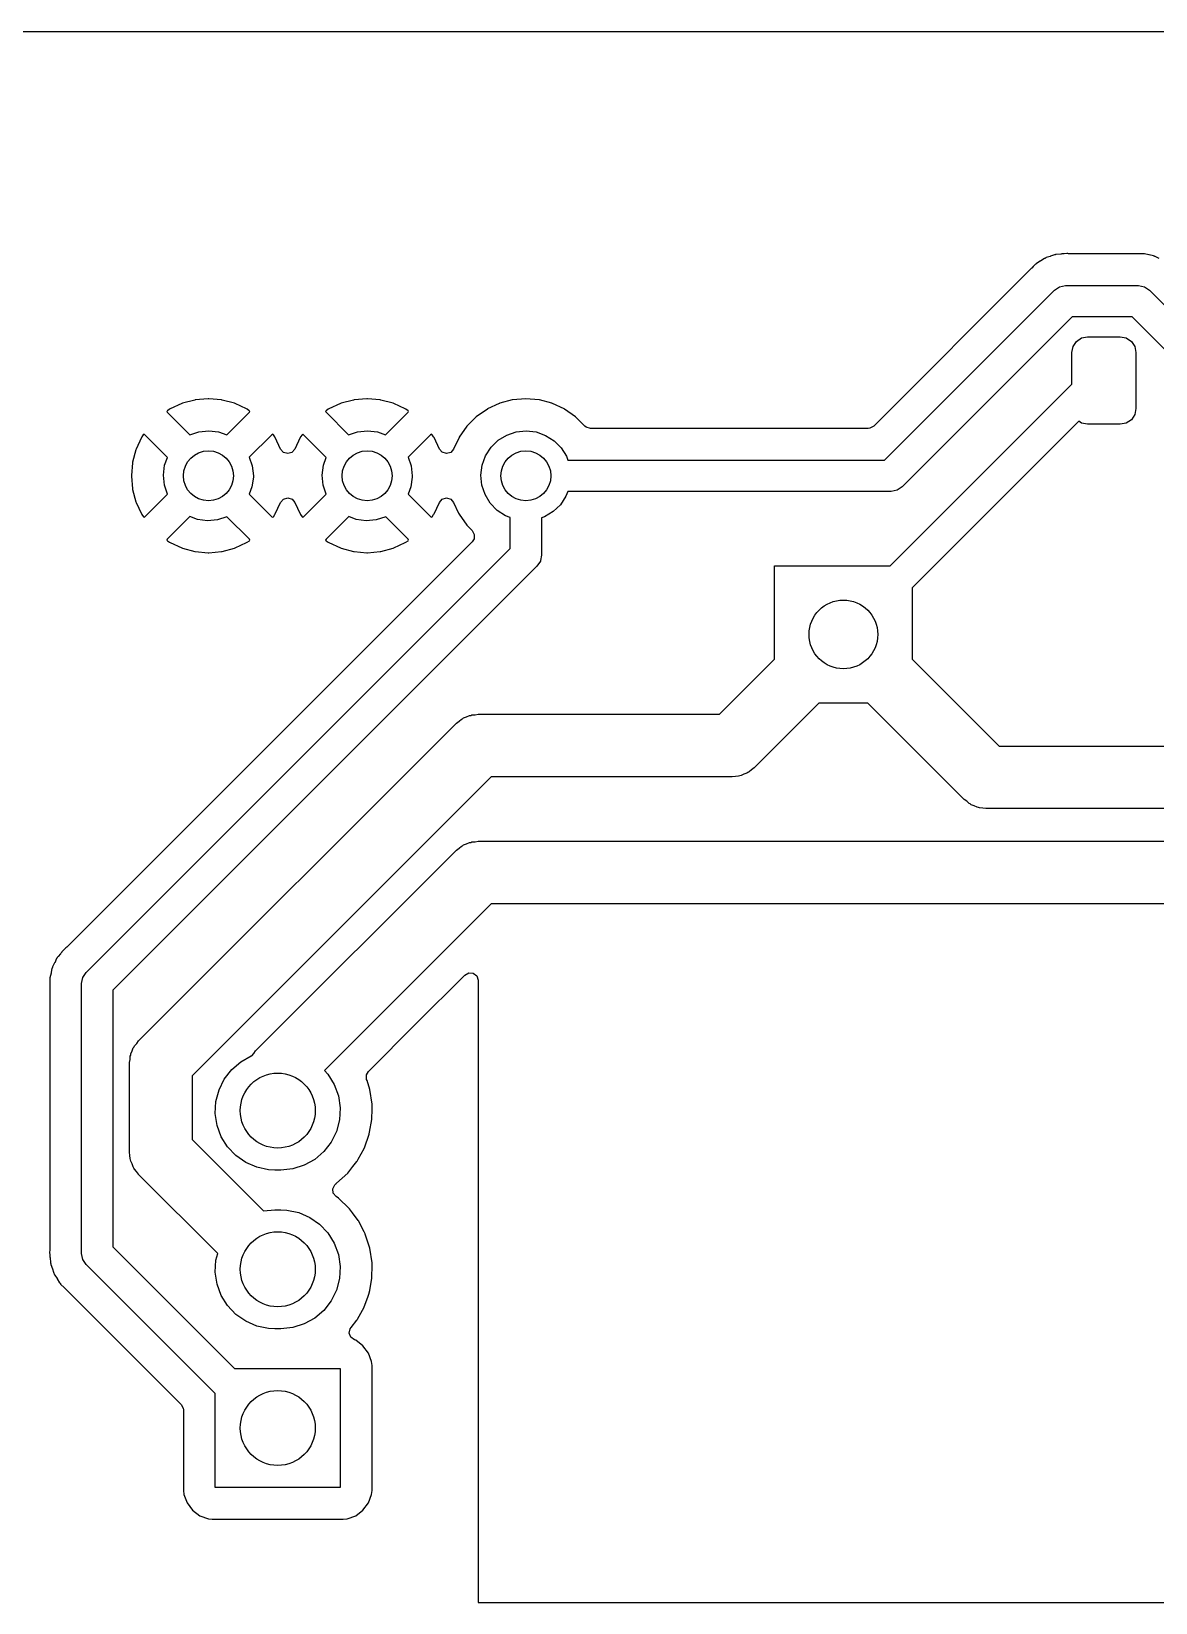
# Model space of a CAD drawing. Extents: x 64 to 233, y -134 to -59.
# Drawn here: x 100.04 to 118.02, y -84.07 to -58.93 of the extents above; entities that cross this region are included whole.
import ezdxf

# ---------------------------------------------------------------- set-up
doc = ezdxf.new("R2010")
doc.units = 0
doc.layers.add('BLACK', color=7, linetype='CONTINUOUS')

msp = doc.modelspace()

# ---------------------------------------------------------------- linework, layer by layer
at = {"layer": 'BLACK', "linetype": 'CONTINUOUS'}
for p, q in [((64.1345, -58.9285), (233.045, -58.9285)), ((116.179, -62.6055), (116.117, -62.6434)), ((116.183, -62.6032), (116.179, -62.6055)), ((116.238, -62.5672), (116.183, -62.6032)), ((116.244, -62.5632), (116.238, -62.5672)), ((116.238, -62.5672), (116.238, -62.5672)), ((116.251, -62.5607), (116.244, -62.5632)), ((116.256, -62.558), (116.251, -62.5607)), ((116.262, -62.5554), (116.256, -62.558)), ((116.268, -62.5516), (116.262, -62.5554)), ((116.275, -62.5494), (116.268, -62.5516)), ((116.338, -62.5292), (116.275, -62.5494)), ((116.275, -62.5494), (116.275, -62.5494)), ((116.342, -62.5277), (116.338, -62.5292)), ((116.41, -62.5028), (116.342, -62.5277)), ((116.418, -62.502), (116.41, -62.5028)), ((116.423, -62.5006), (116.418, -62.502)), ((116.429, -62.4994), (116.423, -62.5006)), ((116.436, -62.4971), (116.429, -62.4994)), ((116.509, -62.4912), (116.436, -62.4971)), ((116.513, -62.4908), (116.509, -62.4912)), ((116.525, -62.4894), (116.513, -62.4908)), ((116.538, -62.4879), (116.525, -62.4894)), ((116.542, -62.4875), (116.538, -62.4879)), ((116.538, -62.4879), (116.538, -62.4879)), ((116.55, -62.4875), (116.542, -62.4875)), ((116.56, -62.4871), (116.55, -62.4875)), ((116.605, -62.4834), (116.56, -62.4871)), ((116.613, -62.4828), (116.605, -62.4834)), ((116.605, -62.4834), (116.605, -62.4834)), ((116.62, -62.4839), (116.613, -62.4828)), ((116.634, -62.4861), (116.62, -62.4839)), ((116.62, -62.4839), (116.62, -62.4839)), ((116.653, -62.4875), (116.634, -62.4861)), ((117.74, -62.4875), (116.653, -62.4875)), ((117.743, -62.4875), (117.74, -62.4875)), ((117.757, -62.4871), (117.743, -62.4875)), ((117.82, -62.4854), (117.757, -62.4871)), ((117.828, -62.4869), (117.82, -62.4854)), ((117.832, -62.4872), (117.828, -62.4869)), ((117.836, -62.4875), (117.832, -62.4872)), ((117.841, -62.4878), (117.836, -62.4875)), ((117.836, -62.4875), (117.836, -62.4875)), ((117.847, -62.4882), (117.841, -62.4878)), ((117.841, -62.4878), (117.841, -62.4878)), ((117.918, -62.5055), (117.847, -62.4882)), ((117.922, -62.5065), (117.918, -62.5055)), ((117.994, -62.5214), (117.922, -62.5065)), ((118, -62.5245), (117.994, -62.5214)), ((118.006, -62.5264), (118, -62.5245)), ((118.012, -62.5285), (118.006, -62.5264)), ((118.019, -62.5302), (118.012, -62.5285)), ((118.084, -62.5634), (118.019, -62.5302)), ((116.04, -62.7188), (113.515, -65.2446)), ((116.043, -62.7164), (116.04, -62.7188)), ((116.067, -62.691), (116.043, -62.7164)), ((116.096, -62.6601), (116.067, -62.691)), ((116.102, -62.6561), (116.096, -62.6601)), ((116.105, -62.6534), (116.102, -62.6561)), ((116.108, -62.6508), (116.105, -62.6534)), ((116.109, -62.6508), (116.108, -62.6508)), ((116.117, -62.6434), (116.109, -62.6508)), ((113.688, -65.79), (116.409, -63.0692)), ((116.409, -63.0692), (116.49, -63.015)), ((116.409, -63.0692), (116.409, -63.0692)), ((116.49, -63.015), (116.586, -62.996)), ((116.586, -62.996), (116.586, -62.996)), ((116.586, -62.996), (117.752, -62.996)), ((117.752, -62.996), (117.848, -63.015)), ((117.848, -63.015), (117.929, -63.0692)), ((117.929, -63.0692), (118.69, -63.8299)), ((116.69, -63.496), (113.969, -66.2168)), ((117.649, -63.496), (116.69, -63.496)), ((118.51, -64.3571), (117.649, -63.496)), ((116.758, -63.8892), (116.839, -63.835)), ((116.839, -63.835), (116.935, -63.816)), ((116.935, -63.816), (117.46, -63.816)), ((117.46, -63.816), (117.556, -63.835)), ((117.556, -63.835), (117.637, -63.8892)), ((116.685, -64.066), (116.704, -63.9703)), ((116.685, -64.5714), (116.685, -64.066)), ((116.704, -63.9703), (116.758, -63.8892)), ((117.637, -63.8892), (117.691, -63.9703)), ((117.691, -63.9703), (117.71, -64.066)), ((117.71, -64.066), (117.71, -64.966)), ((113.776, -67.48), (116.685, -64.5714)), ((102.651, -64.8275), (102.454, -64.8802)), ((102.661, -64.8256), (102.651, -64.8275)), ((102.865, -64.8078), (102.661, -64.8256)), ((102.875, -64.8078), (102.865, -64.8078)), ((103.079, -64.8256), (102.875, -64.8078)), ((103.089, -64.8275), (103.079, -64.8256)), ((103.286, -64.8802), (103.089, -64.8275)), ((105.191, -64.8275), (104.994, -64.8802)), ((105.201, -64.8256), (105.191, -64.8275)), ((105.405, -64.8078), (105.201, -64.8256)), ((105.415, -64.8078), (105.405, -64.8078)), ((105.619, -64.8256), (105.415, -64.8078)), ((105.629, -64.8275), (105.619, -64.8256)), ((105.826, -64.8802), (105.629, -64.8275)), ((107.731, -64.827), (107.534, -64.8798)), ((107.736, -64.8255), (107.731, -64.827)), ((107.731, -64.827), (107.731, -64.827)), ((107.95, -64.8068), (107.736, -64.8255)), ((108.164, -64.8255), (107.95, -64.8068)), ((108.169, -64.827), (108.164, -64.8255)), ((108.366, -64.8798), (108.169, -64.827)), ((108.169, -64.827), (108.169, -64.827)), ((102.214, -64.9999), (102.206, -65.0104)), ((102.206, -65.0104), (102.213, -65.0239)), ((102.213, -65.0239), (102.574, -65.3849)), ((102.249, -64.9756), (102.214, -64.9999)), ((102.259, -64.9701), (102.249, -64.9756)), ((102.443, -64.884), (102.259, -64.9701)), ((102.454, -64.8802), (102.443, -64.884)), ((103.165, -65.3856), (103.528, -65.0231)), ((103.297, -64.884), (103.286, -64.8802)), ((103.481, -64.9701), (103.297, -64.884)), ((103.491, -64.9756), (103.481, -64.9701)), ((103.525, -64.9994), (103.491, -64.9756)), ((103.533, -65.0104), (103.525, -64.9994)), ((103.528, -65.0231), (103.534, -65.0114)), ((103.534, -65.0114), (103.533, -65.0104)), ((104.754, -64.9999), (104.746, -65.0104)), ((104.746, -65.0104), (104.753, -65.0239)), ((104.753, -65.0239), (105.114, -65.3849)), ((104.789, -64.9756), (104.754, -64.9999)), ((104.799, -64.9701), (104.789, -64.9756)), ((104.983, -64.884), (104.799, -64.9701)), ((104.994, -64.8802), (104.983, -64.884)), ((105.705, -65.3856), (106.068, -65.0231)), ((105.837, -64.884), (105.826, -64.8802)), ((106.021, -64.9701), (105.837, -64.884)), ((106.031, -64.9756), (106.021, -64.9701)), ((106.065, -64.9994), (106.031, -64.9756)), ((106.074, -65.0114), (106.065, -64.9994)), ((106.068, -65.0231), (106.074, -65.0114)), ((107.157, -65.0953), (107.005, -65.2473)), ((107.333, -64.972), (107.157, -65.0953)), ((107.338, -64.9697), (107.333, -64.972)), ((107.523, -64.8835), (107.338, -64.9697)), ((107.338, -64.9697), (107.338, -64.9697)), ((107.528, -64.8812), (107.523, -64.8835)), ((107.523, -64.8835), (107.523, -64.8835)), ((107.534, -64.8798), (107.528, -64.8812)), ((107.534, -64.8798), (107.534, -64.8798)), ((108.372, -64.8812), (108.366, -64.8798)), ((108.366, -64.8798), (108.366, -64.8798)), ((108.377, -64.8835), (108.372, -64.8812)), ((108.562, -64.9697), (108.377, -64.8835)), ((108.377, -64.8835), (108.377, -64.8835)), ((108.567, -64.972), (108.562, -64.9697)), ((108.562, -64.9697), (108.562, -64.9697)), ((108.743, -65.0953), (108.567, -64.972)), ((108.892, -65.2446), (108.743, -65.0953)), ((117.691, -65.0617), (117.637, -65.1428)), ((117.71, -64.966), (117.691, -65.0617)), ((101.841, -65.3759), (101.829, -65.3852)), ((101.853, -65.3824), (101.841, -65.3759)), ((102.574, -65.3849), (102.715, -65.3368)), ((102.715, -65.3368), (102.875, -65.32)), ((102.875, -65.32), (103.034, -65.339)), ((103.034, -65.339), (103.165, -65.3856)), ((103.9, -65.376), (103.886, -65.3831)), ((103.91, -65.3844), (103.9, -65.376)), ((104.381, -65.3759), (104.369, -65.3852)), ((104.393, -65.3824), (104.381, -65.3759)), ((105.114, -65.3849), (105.255, -65.3368)), ((105.255, -65.3368), (105.415, -65.32)), ((105.415, -65.32), (105.574, -65.339)), ((105.574, -65.339), (105.705, -65.3856)), ((106.44, -65.376), (106.426, -65.3831)), ((106.45, -65.3844), (106.44, -65.376)), ((107.005, -65.2473), (106.882, -65.4234)), ((107.643, -65.3885), (107.795, -65.3368)), ((107.795, -65.3368), (107.955, -65.32)), ((107.955, -65.32), (108.114, -65.339)), ((108.114, -65.339), (108.266, -65.3929)), ((108.913, -65.2615), (108.892, -65.2446)), ((108.981, -65.2815), (108.913, -65.2615)), ((113.426, -65.2815), (108.981, -65.2815)), ((113.452, -65.2786), (113.426, -65.2815)), ((113.515, -65.2446), (113.452, -65.2786)), ((116.796, -65.1678), (114.13, -67.8336)), ((116.839, -65.197), (116.796, -65.1678)), ((116.935, -65.216), (116.839, -65.197)), ((117.46, -65.216), (116.935, -65.216)), ((117.556, -65.197), (117.46, -65.216)), ((117.637, -65.1428), (117.556, -65.197)), ((101.71, -65.6237), (101.657, -65.8206)), ((101.714, -65.6134), (101.71, -65.6237)), ((101.8, -65.4286), (101.714, -65.6134)), ((101.806, -65.4192), (101.8, -65.4286)), ((101.829, -65.3852), (101.806, -65.4192)), ((102.216, -65.7451), (101.853, -65.3824)), ((103.886, -65.3831), (103.525, -65.7445)), ((103.934, -65.4192), (103.91, -65.3844)), ((103.94, -65.4286), (103.934, -65.4192)), ((104.026, -65.6129), (103.94, -65.4286)), ((104.071, -65.6651), (104.026, -65.6129)), ((104.254, -65.6129), (104.207, -65.6662)), ((104.34, -65.4286), (104.254, -65.6129)), ((104.346, -65.4192), (104.34, -65.4286)), ((104.369, -65.3852), (104.346, -65.4192)), ((104.756, -65.7451), (104.393, -65.3824)), ((106.426, -65.3831), (106.065, -65.7445)), ((106.474, -65.4192), (106.45, -65.3844)), ((106.48, -65.4286), (106.474, -65.4192)), ((106.566, -65.6123), (106.48, -65.4286)), ((106.611, -65.6645), (106.566, -65.6123)), ((106.794, -65.6123), (106.747, -65.6656)), ((106.88, -65.4284), (106.794, -65.6123)), ((106.882, -65.4234), (106.88, -65.4284)), ((106.88, -65.4284), (106.88, -65.4284)), ((107.305, -65.7199), (107.392, -65.5849)), ((107.392, -65.5849), (107.507, -65.4726)), ((107.507, -65.4726), (107.643, -65.3885)), ((108.266, -65.3929), (108.401, -65.4789)), ((108.401, -65.4789), (108.514, -65.5928)), ((108.514, -65.5928), (108.599, -65.7289)), ((101.656, -65.8314), (101.638, -66.0345)), ((101.657, -65.8206), (101.656, -65.8314)), ((102.15, -66.0299), (102.17, -65.8707)), ((102.17, -65.8707), (102.216, -65.7451)), ((103.525, -65.7445), (103.572, -65.8805)), ((103.572, -65.8805), (103.59, -66.04)), ((104.139, -65.6857), (104.071, -65.6651)), ((104.207, -65.6662), (104.139, -65.6857)), ((104.69, -66.0299), (104.71, -65.8707)), ((104.71, -65.8707), (104.756, -65.7451)), ((106.065, -65.7445), (106.112, -65.8805)), ((106.112, -65.8805), (106.13, -66.04)), ((106.679, -65.6851), (106.611, -65.6645)), ((106.747, -65.6656), (106.679, -65.6851)), ((107.23, -66.0299), (107.25, -65.8707)), ((107.25, -65.8707), (107.305, -65.7199)), ((108.599, -65.7289), (108.621, -65.79)), ((108.621, -65.79), (113.688, -65.79)), ((101.638, -66.0345), (101.638, -66.0455)), ((101.638, -66.0455), (101.656, -66.2486)), ((102.166, -66.1897), (102.15, -66.0299)), ((103.59, -66.0601), (103.567, -66.2191)), ((103.59, -66.04), (103.59, -66.0601)), ((104.706, -66.1897), (104.69, -66.0299)), ((106.13, -66.0601), (106.107, -66.2191)), ((106.13, -66.04), (106.13, -66.0601)), ((107.246, -66.1897), (107.23, -66.0299)), ((101.656, -66.2486), (101.657, -66.2594)), ((101.657, -66.2594), (101.71, -66.4563)), ((101.854, -66.6969), (102.214, -66.3363)), ((102.214, -66.3363), (102.166, -66.1897)), ((103.567, -66.2191), (103.524, -66.3344)), ((103.524, -66.3344), (103.887, -66.6976)), ((104.394, -66.6969), (104.754, -66.3363)), ((104.754, -66.3363), (104.706, -66.1897)), ((106.107, -66.2191), (106.064, -66.3344)), ((106.064, -66.3344), (106.427, -66.6976)), ((107.296, -66.342), (107.246, -66.1897)), ((107.38, -66.4793), (107.296, -66.342)), ((108.59, -66.3691), (108.502, -66.5028)), ((108.62, -66.29), (108.59, -66.3691)), ((113.792, -66.29), (108.62, -66.29)), ((113.888, -66.271), (113.792, -66.29)), ((113.969, -66.2168), (113.888, -66.271)), ((101.71, -66.4563), (101.714, -66.4666)), ((101.714, -66.4666), (101.8, -66.6514)), ((103.94, -66.6514), (104.026, -66.4671)), ((104.026, -66.4671), (104.073, -66.4138)), ((104.073, -66.4138), (104.141, -66.3943)), ((104.141, -66.3943), (104.209, -66.4149)), ((104.209, -66.4149), (104.254, -66.4671)), ((104.254, -66.4671), (104.34, -66.6514)), ((106.48, -66.6514), (106.566, -66.4677)), ((106.566, -66.4677), (106.612, -66.4144)), ((106.612, -66.4144), (106.681, -66.3949)), ((106.681, -66.3949), (106.749, -66.4155)), ((106.749, -66.4155), (106.794, -66.4677)), ((106.794, -66.4677), (106.873, -66.6367)), ((107.491, -66.5948), (107.38, -66.4793)), ((107.625, -66.6827), (107.491, -66.5948)), ((108.385, -66.6135), (108.247, -66.6957)), ((108.502, -66.5028), (108.385, -66.6135)), ((101.8, -66.6514), (101.806, -66.6608)), ((101.806, -66.6608), (101.83, -66.6956)), ((101.83, -66.6956), (101.84, -66.704)), ((101.84, -66.704), (101.854, -66.6969)), ((102.575, -66.6938), (102.212, -67.0569)), ((102.696, -66.7386), (102.575, -66.6938)), ((102.855, -66.7598), (102.696, -66.7386)), ((103.015, -66.7453), (102.855, -66.7598)), ((103.167, -66.6959), (103.015, -66.7453)), ((103.527, -67.0561), (103.167, -66.6959)), ((103.887, -66.6976), (103.899, -66.7041)), ((103.899, -66.7041), (103.911, -66.6948)), ((103.911, -66.6948), (103.934, -66.6608)), ((103.934, -66.6608), (103.94, -66.6514)), ((104.34, -66.6514), (104.346, -66.6608)), ((104.346, -66.6608), (104.37, -66.6956)), ((104.37, -66.6956), (104.38, -66.704)), ((104.38, -66.704), (104.394, -66.6969)), ((105.115, -66.6938), (104.752, -67.0569)), ((105.236, -66.7386), (105.115, -66.6938)), ((105.395, -66.7598), (105.236, -66.7386)), ((105.555, -66.7453), (105.395, -66.7598)), ((105.707, -66.6959), (105.555, -66.7453)), ((106.067, -67.0561), (105.707, -66.6959)), ((106.427, -66.6976), (106.439, -66.7041)), ((106.439, -66.7041), (106.451, -66.6948)), ((106.451, -66.6948), (106.474, -66.6608)), ((106.474, -66.6608), (106.48, -66.6514)), ((106.873, -66.6367), (106.882, -66.6566)), ((106.882, -66.6566), (107.005, -66.8327)), ((107.005, -66.8327), (107.091, -66.9182)), ((107.7, -66.7104), (107.625, -66.6827)), ((107.7, -67.2064), (107.7, -66.7104)), ((108.247, -66.6957), (108.2, -66.7111)), ((108.2, -66.7111), (108.2, -67.31)), ((107.091, -67.0964), (100.603, -73.5842)), ((102.212, -67.0569), (102.206, -67.0686)), ((102.206, -67.0686), (102.215, -67.0806)), ((102.215, -67.0806), (102.249, -67.1044)), ((102.249, -67.1044), (102.259, -67.1099)), ((102.259, -67.1099), (102.443, -67.196)), ((103.297, -67.196), (103.481, -67.1099)), ((103.481, -67.1099), (103.491, -67.1044)), ((103.491, -67.1044), (103.526, -67.0801)), ((103.526, -67.0801), (103.534, -67.0696)), ((103.533, -67.0686), (103.527, -67.0561)), ((103.534, -67.0696), (103.533, -67.0686)), ((104.752, -67.0569), (104.746, -67.0686)), ((104.746, -67.0686), (104.755, -67.0806)), ((104.755, -67.0806), (104.789, -67.1044)), ((104.789, -67.1044), (104.799, -67.1099)), ((104.799, -67.1099), (104.983, -67.196)), ((105.837, -67.196), (106.021, -67.1099)), ((106.021, -67.1099), (106.031, -67.1044)), ((106.031, -67.1044), (106.066, -67.0801)), ((106.066, -67.0801), (106.074, -67.0696)), ((106.074, -67.0696), (106.067, -67.0561)), ((107.091, -66.9182), (107.125, -66.9806)), ((107.12, -67.0514), (107.091, -67.0964)), ((107.125, -66.9806), (107.12, -67.0514)), ((100.915, -73.9912), (107.7, -67.2064)), ((102.443, -67.196), (102.454, -67.1998)), ((102.454, -67.1998), (102.651, -67.2525)), ((102.651, -67.2525), (102.661, -67.2544)), ((102.661, -67.2544), (102.865, -67.2722)), ((102.865, -67.2722), (102.875, -67.2722)), ((102.875, -67.2722), (103.079, -67.2544)), ((103.079, -67.2544), (103.089, -67.2525)), ((103.089, -67.2525), (103.286, -67.1998)), ((103.286, -67.1998), (103.297, -67.196)), ((104.983, -67.196), (104.994, -67.1998)), ((104.994, -67.1998), (105.191, -67.2525)), ((105.191, -67.2525), (105.201, -67.2544)), ((105.201, -67.2544), (105.405, -67.2722)), ((105.405, -67.2722), (105.415, -67.2722)), ((105.415, -67.2722), (105.619, -67.2544)), ((105.619, -67.2544), (105.629, -67.2525)), ((105.629, -67.2525), (105.826, -67.1998)), ((105.826, -67.1998), (105.837, -67.196)), ((108.2, -67.31), (108.183, -67.396)), ((108.2, -67.31), (108.2, -67.31)), ((108.127, -67.4868), (101.342, -74.2716)), ((108.181, -67.4057), (108.127, -67.4868)), ((108.127, -67.4868), (108.127, -67.4868)), ((108.183, -67.396), (108.181, -67.4057)), ((111.93, -68.9729), (111.93, -67.48)), ((111.93, -67.48), (113.776, -67.48)), ((114.13, -67.8336), (114.13, -68.9729)), ((111.045, -69.858), (111.93, -68.9729)), ((114.13, -68.9729), (115.523, -70.366)), ((106.953, -69.9165), (107.001, -69.8992)), ((107.001, -69.8992), (107.048, -69.8781)), ((107.048, -69.8781), (107.068, -69.8752)), ((107.068, -69.8752), (107.087, -69.8684)), ((107.087, -69.8684), (107.138, -69.8652)), ((107.138, -69.8652), (107.188, -69.858)), ((107.188, -69.858), (111.045, -69.858)), ((112.637, -69.68), (111.606, -70.7116)), ((113.423, -69.68), (112.637, -69.68)), ((114.962, -71.2196), (113.423, -69.68)), ((101.754, -75.0844), (106.834, -70.0044)), ((106.834, -70.0044), (106.839, -70.0002)), ((106.839, -70.0002), (106.88, -69.9701)), ((106.88, -69.9701), (106.919, -69.9368)), ((106.919, -69.9368), (106.937, -69.9284)), ((106.937, -69.9284), (106.953, -69.9165)), ((115.523, -70.366), (128.27, -70.366)), ((107.395, -70.858), (102.608, -75.6451)), ((111.252, -70.858), (107.395, -70.858)), ((111.302, -70.8508), (111.252, -70.858)), ((111.353, -70.8476), (111.302, -70.8508)), ((111.372, -70.8408), (111.353, -70.8476)), ((111.392, -70.8379), (111.372, -70.8408)), ((111.439, -70.8168), (111.392, -70.8379)), ((111.487, -70.7995), (111.439, -70.8168)), ((111.503, -70.7876), (111.487, -70.7995)), ((111.521, -70.7792), (111.503, -70.7876)), ((111.56, -70.7459), (111.521, -70.7792)), ((111.601, -70.7158), (111.56, -70.7459)), ((111.606, -70.7116), (111.601, -70.7158)), ((115.003, -71.2501), (114.962, -71.2196)), ((115.041, -71.2839), (115.003, -71.2501)), ((115.06, -71.2925), (115.041, -71.2839)), ((115.076, -71.3046), (115.06, -71.2925)), ((115.124, -71.3225), (115.076, -71.3046)), ((115.17, -71.3442), (115.124, -71.3225)), ((115.19, -71.3473), (115.17, -71.3442)), ((115.209, -71.3543), (115.19, -71.3473)), ((115.259, -71.3581), (115.209, -71.3543)), ((115.31, -71.366), (115.259, -71.3581)), ((115.316, -71.366), (115.31, -71.366)), ((128.063, -71.366), (115.316, -71.366)), ((107.001, -71.9312), (107.048, -71.9101)), ((107.048, -71.9101), (107.068, -71.9072)), ((107.068, -71.9072), (107.087, -71.9004)), ((107.087, -71.9004), (107.138, -71.8972)), ((107.138, -71.8972), (107.188, -71.89)), ((107.188, -71.89), (123.952, -71.89)), ((103.626, -75.2444), (106.834, -72.0364)), ((106.834, -72.0364), (106.839, -72.0322)), ((106.839, -72.0322), (106.88, -72.0021)), ((106.88, -72.0021), (106.919, -71.9688)), ((106.919, -71.9688), (106.937, -71.9604)), ((106.937, -71.9604), (106.953, -71.9485)), ((106.953, -71.9485), (107.001, -71.9312)), ((107.395, -72.89), (104.726, -75.5593)), ((123.745, -72.89), (107.395, -72.89)), ((100.522, -73.6659), (100.507, -73.6853)), ((100.524, -73.663), (100.522, -73.6659)), ((100.53, -73.6573), (100.524, -73.663)), ((100.537, -73.6498), (100.53, -73.6573)), ((100.566, -73.6151), (100.537, -73.6498)), ((100.571, -73.6095), (100.566, -73.6151)), ((100.566, -73.6151), (100.566, -73.6151)), ((100.577, -73.6052), (100.571, -73.6095)), ((100.589, -73.5966), (100.577, -73.6051)), ((100.577, -73.6051), (100.577, -73.6052)), ((100.603, -73.5842), (100.589, -73.5966)), ((100.367, -73.9269), (100.355, -73.9872)), ((100.37, -73.9203), (100.367, -73.9269)), ((100.372, -73.9146), (100.37, -73.9203)), ((100.374, -73.9089), (100.372, -73.9146)), ((100.376, -73.9018), (100.374, -73.9089)), ((100.409, -73.8368), (100.376, -73.9018)), ((100.411, -73.8329), (100.409, -73.8368)), ((100.442, -73.7667), (100.411, -73.8329)), ((100.447, -73.761), (100.442, -73.7667)), ((100.45, -73.7558), (100.447, -73.761)), ((100.453, -73.7508), (100.45, -73.7558)), ((100.457, -73.7443), (100.453, -73.7508)), ((100.467, -73.7324), (100.457, -73.7443)), ((100.504, -73.6887), (100.467, -73.7324)), ((100.507, -73.6853), (100.504, -73.6887)), ((100.333, -74.0929), (100.331, -74.1001)), ((100.331, -74.1001), (100.332, -74.1074)), ((100.332, -74.1074), (100.333, -74.1775)), ((100.334, -74.0848), (100.333, -74.0848)), ((100.333, -74.0848), (100.333, -74.0888)), ((100.333, -74.0888), (100.333, -74.0929)), ((100.333, -74.1775), (100.334, -74.1809)), ((100.352, -74.0027), (100.334, -74.0736)), ((100.334, -74.0736), (100.334, -74.0848)), ((100.353, -73.9984), (100.352, -74.0027)), ((100.355, -73.9872), (100.353, -73.9984)), ((100.842, -74.168), (100.861, -74.0723)), ((100.842, -78.486), (100.842, -74.168)), ((100.861, -74.0723), (100.915, -73.9912)), ((106.191, -74.8136), (106.973, -74.0313)), ((106.973, -74.0313), (107.035, -73.9973)), ((107.035, -73.9973), (107.106, -74.0024)), ((107.106, -74.0024), (107.163, -74.0449)), ((107.163, -74.0449), (107.188, -74.1114)), ((107.188, -74.1114), (107.188, -74.1204)), ((107.188, -74.1204), (107.188, -84.074)), ((100.334, -74.1809), (100.334, -78.4189)), ((101.342, -74.2716), (101.342, -78.3824)), ((105.432, -75.5722), (106.191, -74.8136)), ((101.669, -75.1979), (101.682, -75.1817)), ((101.682, -75.1817), (101.69, -75.1635)), ((101.69, -75.1635), (101.724, -75.1253)), ((101.724, -75.1253), (101.754, -75.0844)), ((101.608, -75.4319), (101.616, -75.3815)), ((101.608, -75.438), (101.608, -75.4319)), ((101.616, -75.3815), (101.62, -75.3306)), ((101.62, -75.3306), (101.627, -75.3117)), ((101.627, -75.3117), (101.63, -75.2918)), ((101.63, -75.2918), (101.652, -75.2456)), ((101.652, -75.2456), (101.669, -75.1979)), ((103.243, -75.5431), (103.389, -75.4179)), ((103.389, -75.4179), (103.557, -75.3245)), ((103.557, -75.3245), (103.563, -75.3228)), ((103.563, -75.3228), (103.596, -75.2853)), ((103.596, -75.2853), (103.626, -75.2444)), ((101.608, -76.868), (101.608, -75.438)), ((102.608, -75.6451), (102.608, -76.6609)), ((103.125, -75.6953), (103.243, -75.5431)), ((104.726, -75.5593), (104.782, -75.6188)), ((104.782, -75.6188), (104.884, -75.7825)), ((105.399, -75.6295), (105.432, -75.5722)), ((105.401, -75.7004), (105.399, -75.6295)), ((102.991, -76.0543), (103.04, -75.868)), ((103.04, -75.868), (103.125, -75.6953)), ((104.884, -75.7825), (104.95, -75.9631)), ((105.408, -75.7206), (105.401, -75.7004)), ((105.454, -75.8603), (105.408, -75.7206)), ((105.49, -76.0977), (105.454, -75.8603)), ((102.981, -76.2465), (102.991, -76.0543)), ((104.95, -75.9631), (104.979, -76.1535)), ((104.979, -76.1535), (104.969, -76.3457)), ((105.487, -76.338), (105.489, -76.1756)), ((105.489, -76.1756), (105.49, -76.1029)), ((105.49, -76.1029), (105.49, -76.0977)), ((105.49, -76.1029), (105.49, -76.1029)), ((103.01, -76.4369), (102.981, -76.2465)), ((103.076, -76.6175), (103.01, -76.4369)), ((104.969, -76.3457), (104.92, -76.532)), ((105.45, -76.5473), (105.486, -76.3431)), ((105.486, -76.343), (105.487, -76.338)), ((105.486, -76.3431), (105.486, -76.343)), ((102.608, -76.6609), (103.753, -77.8057)), ((103.178, -76.7812), (103.076, -76.6175)), ((104.92, -76.532), (104.835, -76.7047)), ((105.367, -76.7944), (105.443, -76.5794)), ((105.443, -76.5794), (105.445, -76.5745)), ((105.443, -76.5794), (105.443, -76.5794)), ((105.445, -76.5745), (105.45, -76.5473)), ((101.615, -76.9185), (101.608, -76.868)), ((101.618, -76.9694), (101.615, -76.9185)), ((103.31, -76.921), (103.178, -76.7812)), ((103.468, -77.0315), (103.31, -76.921)), ((104.717, -76.8569), (104.571, -76.9821)), ((104.835, -76.7047), (104.717, -76.8569)), ((105.268, -76.9763), (105.362, -76.8055)), ((105.362, -76.8055), (105.365, -76.801)), ((105.362, -76.8055), (105.362, -76.8055)), ((105.365, -76.801), (105.367, -76.7944)), ((101.625, -76.9884), (101.618, -76.9694)), ((101.628, -77.0083), (101.625, -76.9884)), ((101.649, -77.0548), (101.628, -77.0083)), ((101.667, -77.1027), (101.649, -77.0548)), ((101.678, -77.119), (101.667, -77.1027)), ((101.687, -77.1374), (101.678, -77.119)), ((101.72, -77.176), (101.687, -77.1374)), ((101.75, -77.2172), (101.72, -77.176)), ((103.644, -77.1079), (103.468, -77.0315)), ((103.833, -77.1473), (103.644, -77.1079)), ((103.932, -77.1525), (103.833, -77.1473)), ((104.027, -77.1525), (103.932, -77.1525)), ((104.219, -77.133), (104.027, -77.1525)), ((104.403, -77.0755), (104.219, -77.133)), ((104.571, -76.9821), (104.403, -77.0755)), ((105.1, -77.1998), (105.183, -77.0949)), ((105.183, -77.0949), (105.245, -77.0153)), ((105.245, -77.0153), (105.249, -77.0113)), ((105.245, -77.0153), (105.245, -77.0153)), ((105.249, -77.0113), (105.268, -76.9763)), ((101.754, -77.2216), (101.75, -77.2172)), ((103.019, -78.4864), (101.754, -77.2216)), ((104.86, -77.45), (104.891, -77.3863)), ((104.891, -77.3863), (104.916, -77.3656)), ((104.916, -77.3656), (104.918, -77.3643)), ((104.918, -77.3643), (104.922, -77.3615)), ((104.922, -77.3615), (105.1, -77.1998)), ((104.868, -77.5206), (104.86, -77.45)), ((104.913, -77.5755), (104.868, -77.5206)), ((104.95, -77.6007), (104.913, -77.5755)), ((105.124, -77.7667), (104.95, -77.6007)), ((103.753, -77.8057), (103.932, -77.7875)), ((103.932, -77.7875), (104.027, -77.7875)), ((104.027, -77.7875), (104.127, -77.7927)), ((104.127, -77.7927), (104.316, -77.8321)), ((104.316, -77.8321), (104.492, -77.9085)), ((104.492, -77.9085), (104.65, -78.019)), ((105.127, -77.7708), (105.124, -77.7667)), ((105.174, -77.834), (105.127, -77.7708)), ((105.127, -77.7708), (105.127, -77.7708)), ((105.268, -77.9588), (105.174, -77.834)), ((104.65, -78.019), (104.782, -78.1588)), ((104.782, -78.1588), (104.884, -78.3225)), ((105.27, -77.9634), (105.268, -77.9588)), ((105.362, -78.139), (105.27, -77.9634)), ((105.379, -78.1719), (105.362, -78.139)), ((105.381, -78.1768), (105.379, -78.1719)), ((105.413, -78.2751), (105.381, -78.1768)), ((105.381, -78.1768), (105.381, -78.1768)), ((100.332, -78.4379), (100.329, -78.4593)), ((100.334, -78.4189), (100.332, -78.4379)), ((101.342, -78.3824), (103.287, -80.3275)), ((104.884, -78.3225), (104.95, -78.5031)), ((105.454, -78.4003), (105.413, -78.2751)), ((105.49, -78.6377), (105.454, -78.4003)), ((100.329, -78.4593), (100.329, -78.4666)), ((100.329, -78.4666), (100.333, -78.512)), ((100.329, -78.4666), (100.329, -78.4666)), ((100.333, -78.512), (100.334, -78.5222)), ((100.334, -78.5222), (100.334, -78.5303)), ((100.334, -78.5303), (100.335, -78.5396)), ((100.335, -78.5396), (100.337, -78.5585)), ((100.337, -78.5585), (100.337, -78.5629)), ((100.337, -78.5629), (100.342, -78.627)), ((100.342, -78.627), (100.343, -78.6356)), ((100.343, -78.6356), (100.345, -78.6426)), ((100.345, -78.6426), (100.347, -78.6486)), ((100.347, -78.6486), (100.348, -78.6544)), ((100.348, -78.6544), (100.349, -78.6617)), ((100.349, -78.6617), (100.374, -78.7303)), ((100.861, -78.5817), (100.842, -78.486)), ((100.915, -78.6628), (100.861, -78.5817)), ((102.98, -80.7276), (100.915, -78.6628)), ((102.981, -78.7865), (102.991, -78.5943)), ((102.991, -78.5943), (103.019, -78.4864)), ((104.95, -78.5031), (104.979, -78.6935)), ((104.979, -78.6935), (104.969, -78.8857)), ((105.487, -78.878), (105.489, -78.6742)), ((105.489, -78.6742), (105.49, -78.6429)), ((105.49, -78.6429), (105.49, -78.6377)), ((105.49, -78.6429), (105.49, -78.6429)), ((100.374, -78.7303), (100.375, -78.7345)), ((100.375, -78.7345), (100.392, -78.786)), ((100.392, -78.786), (100.398, -78.8039)), ((100.398, -78.8039), (100.401, -78.8102)), ((100.401, -78.8102), (100.404, -78.8156)), ((100.404, -78.8156), (100.407, -78.8211)), ((100.407, -78.8211), (100.409, -78.8279)), ((100.409, -78.8279), (100.413, -78.8341)), ((100.413, -78.8341), (100.413, -78.8341)), ((100.413, -78.8341), (100.449, -78.889)), ((100.449, -78.889), (100.452, -78.8927)), ((100.452, -78.8927), (100.489, -78.9551)), ((100.489, -78.9551), (100.493, -78.9593)), ((103.01, -78.9769), (102.981, -78.7865)), ((104.969, -78.8857), (104.92, -79.072)), ((105.451, -79.0805), (105.486, -78.8831)), ((105.486, -78.883), (105.487, -78.878)), ((105.486, -78.8831), (105.486, -78.883)), ((100.493, -78.9593), (100.493, -78.9593)), ((100.493, -78.9593), (100.497, -78.9635)), ((100.497, -78.9635), (100.497, -78.9635)), ((100.497, -78.9635), (100.499, -78.9665)), ((100.499, -78.9665), (100.502, -78.9697)), ((100.502, -78.9697), (100.506, -78.9759)), ((100.506, -78.9759), (100.511, -78.9809)), ((100.511, -78.9809), (100.562, -79.0291)), ((100.562, -79.0291), (100.565, -79.0315)), ((100.565, -79.0315), (102.435, -80.9013)), ((103.076, -79.1575), (103.01, -78.9769)), ((103.178, -79.3212), (103.076, -79.1575)), ((104.92, -79.072), (104.835, -79.2447)), ((105.365, -79.3409), (105.42, -79.1841)), ((105.42, -79.1841), (105.443, -79.1194)), ((105.443, -79.1194), (105.445, -79.1145)), ((105.443, -79.1194), (105.443, -79.1194)), ((105.445, -79.1145), (105.451, -79.0805)), ((103.31, -79.461), (103.178, -79.3212)), ((104.717, -79.3969), (104.571, -79.5221)), ((104.835, -79.2447), (104.717, -79.3969)), ((105.255, -79.5399), (105.362, -79.3455)), ((105.362, -79.3455), (105.365, -79.3409)), ((105.362, -79.3455), (105.362, -79.3455)), ((103.468, -79.5715), (103.31, -79.461)), ((103.644, -79.6479), (103.468, -79.5715)), ((103.833, -79.6873), (103.644, -79.6479)), ((103.932, -79.6925), (103.833, -79.6873)), ((104.027, -79.6925), (103.932, -79.6925)), ((104.219, -79.673), (104.027, -79.6925)), ((104.403, -79.6155), (104.219, -79.673)), ((104.571, -79.5221), (104.403, -79.6155)), ((105.125, -79.7602), (105.141, -79.6909)), ((105.141, -79.6909), (105.152, -79.6734)), ((105.152, -79.6734), (105.245, -79.5553)), ((105.245, -79.5553), (105.249, -79.5513)), ((105.245, -79.5553), (105.245, -79.5553)), ((105.249, -79.5513), (105.255, -79.5399)), ((105.15, -79.8268), (105.125, -79.7602)), ((105.207, -79.8694), (105.15, -79.8268)), ((105.227, -79.8769), (105.207, -79.8694)), ((105.343, -79.9642), (105.227, -79.8769)), ((105.431, -80.0808), (105.343, -79.9642)), ((105.482, -80.2172), (105.431, -80.0808)), ((103.287, -80.3275), (104.98, -80.3275)), ((104.98, -80.3275), (104.98, -82.2325)), ((105.489, -80.2794), (105.482, -80.2172)), ((105.489, -82.2806), (105.489, -80.2794)), ((102.435, -80.9013), (102.469, -80.9636)), ((102.469, -80.9636), (102.471, -80.9904)), ((102.98, -82.2325), (102.98, -80.7276)), ((102.471, -80.9904), (102.471, -82.2806)), ((102.471, -82.2806), (102.478, -82.3428)), ((102.478, -82.3428), (102.529, -82.4792)), ((104.98, -82.2325), (102.98, -82.2325)), ((105.431, -82.4792), (105.482, -82.3428)), ((105.482, -82.3428), (105.489, -82.2806)), ((102.529, -82.4792), (102.617, -82.5958)), ((102.617, -82.5958), (102.733, -82.6831)), ((102.733, -82.6831), (102.87, -82.7342)), ((105.09, -82.7342), (105.227, -82.6831)), ((105.227, -82.6831), (105.343, -82.5958)), ((105.343, -82.5958), (105.431, -82.4792)), ((102.87, -82.7342), (102.932, -82.741)), ((102.932, -82.741), (105.028, -82.741)), ((105.028, -82.741), (105.09, -82.7342)), ((107.188, -84.074), (123.19, -84.074))]:
    msp.add_line(p, q, dxfattribs=at)
at = {"layer": 'BLACK'}
for centre, radius in [((102.87, -66.04), 0.4), ((105.41, -66.04), 0.4), ((107.95, -66.04), 0.4), ((113.03, -68.58), 0.55), ((103.98, -76.2), 0.6), ((103.98, -78.74), 0.6), ((103.98, -81.28), 0.6)]:
    msp.add_circle(centre, radius, dxfattribs=at)

doc.saveas('drawing.dxf')
